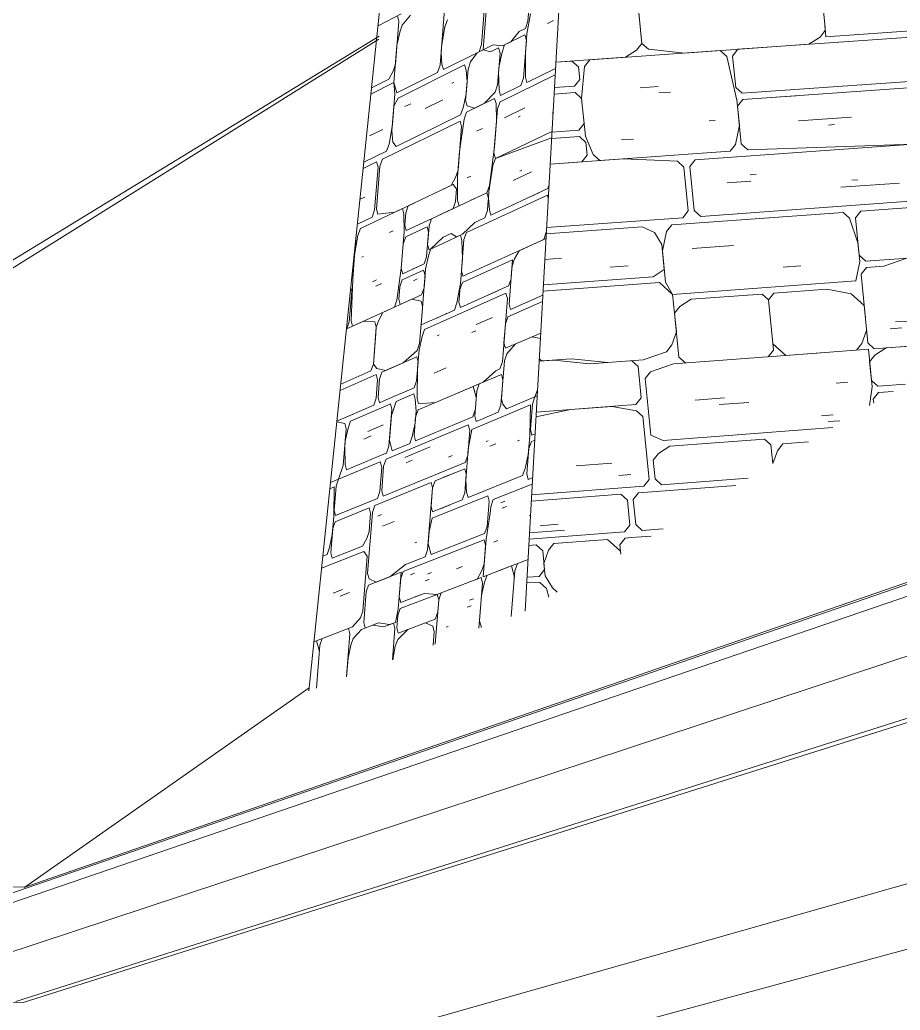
# Model space of a CAD drawing. Header units: inches. Extents: x 205 to 211, y -138 to -29.
# Drawn here: x 208.8806 to 208.9586, y -72.8294 to -72.7416 of the extents above; entities that cross this region are included whole.
import ezdxf

# ---------------------------------------------------------------- set-up
doc = ezdxf.new("R2010")
doc.units = ezdxf.units.IN
doc.header["$MEASUREMENT"] = 0
for name, color, linetype, lineweight in [('A-ROOF', 132, 'Continuous', 13), ('A-ROOF-OTLN', 132, 'Continuous', 9), ('A-WALL', 113, 'Continuous', 13), ('A-WALL-PATT', 111, 'Continuous', 13)]:
    doc.layers.add(name, color=color, linetype=linetype, lineweight=lineweight)

# ---------------------------------------------------------------- blocks, each defined once
blk = doc.blocks.new('FP_122-160')
at = {"layer": 'A-WALL-PATT', "lineweight": 9}
for p, q in [((71.992492, -72.833744), (72.052093, -72.816814)), ((71.992413, -72.838837), (72.051968, -72.822711))]:
    blk.add_line(p, q, dxfattribs=at)
blk = doc.blocks.new('FP_130-160')
at = {"layer": 'A-WALL-PATT', "lineweight": 9}
for p, q in [((72.014185, -72.735581), (72.013686, -72.741763)), ((72.010244, -72.737618), (72.009707, -72.744295)), ((72.000404, -72.742184), (72.002462, -72.741117)), ((72.003273, -72.741222), (72.002546, -72.742121)), ((72.006292, -72.740718), (72.005894, -72.745676)), ((72.009575, -72.743828), (72.009843, -72.740491)), ((72.013912, -72.74111), (72.013595, -72.742886)), ((72.002248, -72.741751), (72.001944, -72.745568)), ((72.002122, -72.741294), (72.002248, -72.741751)), ((72.002546, -72.742121), (72.002332, -72.742754)), ((72.006333, -72.742282), (72.006551, -72.741642)), ((72.01346, -72.742415), (72.013686, -72.741763)), ((72.015408, -72.741981), (72.015955, -72.741707)), ((72.002332, -72.742754), (72.002074, -72.743932)), ((72.006333, -72.742282), (72.006027, -72.744024)), ((72.013415, -72.742977), (72.011619, -72.743873)), ((72.012156, -72.743605), (72.012919, -72.742686)), ((72.012919, -72.742686), (72.01346, -72.742415)), ((72.013415, -72.742977), (72.01355, -72.743448)), ((72.013595, -72.742886), (72.013459, -72.744571)), ((72.009353, -72.744472), (72.009575, -72.743828)), ((72.009707, -72.744295), (72.010594, -72.743851)), ((72.010594, -72.74385), (72.01144, -72.743963)), ((72.011395, -72.744521), (72.011619, -72.743873)), ((72.01144, -72.743963), (72.012156, -72.743605)), ((72.013277, -72.746816), (72.01355, -72.743448)), ((72.002074, -72.743932), (72.001813, -72.747203)), ((72.006027, -72.744024), (72.005982, -72.744575)), ((72.005982, -72.744575), (72.006068, -72.745589)), ((72.006197, -72.746053), (72.009353, -72.744472)), ((72.009177, -72.744561), (72.008603, -72.74538)), ((72.009707, -72.744295), (72.009177, -72.744561)), ((72.009177, -72.744561), (72.009353, -72.744472)), ((72.010372, -72.744497), (72.009707, -72.744295)), ((72.011083, -72.744141), (72.010372, -72.744497)), ((72.010992, -72.747401), (72.011217, -72.74461)), ((72.011083, -72.744141), (72.011217, -72.74461)), ((72.011395, -72.744521), (72.011127, -72.745727)), ((72.013459, -72.744571), (72.013458, -72.746728)), ((72.00173, -72.746199), (72.001944, -72.745568)), ((72.002193, -72.748582), (72.008076, -72.745644)), ((72.006068, -72.745589), (72.006197, -72.746053)), ((72.008076, -72.745644), (72.008207, -72.74611)), ((72.008383, -72.746022), (72.008603, -72.74538)), ((72.00173, -72.746199), (72.001347, -72.746915)), ((72.002067, -72.748122), (72.005676, -72.746314)), ((72.005676, -72.746314), (72.003605, -72.747351)), ((72.005894, -72.745676), (72.005676, -72.746314)), ((72.008383, -72.746022), (72.00816, -72.748793)), ((72.008207, -72.74611), (72.008293, -72.747131)), ((72.011127, -72.745727), (72.011082, -72.746285)), ((72.011082, -72.746285), (72.011125, -72.747871)), ((72.011214, -72.748901), (72.016093, -72.746522)), ((72.013593, -72.747201), (72.016125, -72.745964)), ((71.999775, -72.748229), (72.001813, -72.747203)), ((72.001347, -72.746915), (71.999832, -72.74768)), ((72.001813, -72.747203), (72.002067, -72.748122)), ((72.001813, -72.747203), (72.001896, -72.748207)), ((72.006936, -72.747273), (72.007111, -72.747186)), ((72.008293, -72.747131), (72.008204, -72.748239)), ((72.010769, -72.748046), (72.010992, -72.747401)), ((72.013052, -72.747466), (72.013277, -72.746816)), ((72.013593, -72.747201), (72.013458, -72.746728)), ((72.001896, -72.748207), (72.001679, -72.750932)), ((72.008204, -72.748239), (72.00794, -72.749433)), ((72.009836, -72.749038), (72.010769, -72.748046)), ((72.011125, -72.747871), (72.011259, -72.748342)), ((72.011259, -72.748342), (72.013052, -72.747466)), ((72.002193, -72.748582), (72.001809, -72.749297)), ((72.002789, -72.749334), (72.003303, -72.749078)), ((72.004591, -72.749492), (72.00615, -72.748722)), ((72.00816, -72.748793), (72.008291, -72.749261)), ((72.010724, -72.748604), (72.008247, -72.749815)), ((72.008951, -72.74947), (72.009836, -72.749038)), ((72.010724, -72.748604), (72.010857, -72.749075)), ((72.010857, -72.749075), (72.0109, -72.750662)), ((72.01099, -72.749546), (72.011214, -72.748901)), ((72.001809, -72.749297), (72.001635, -72.751476)), ((72.00794, -72.749433), (72.00772, -72.750072)), ((72.008026, -72.750455), (72.008247, -72.749815)), ((72.008291, -72.749261), (72.008951, -72.74947)), ((72.010675, -72.753451), (72.01099, -72.749546)), ((72.011615, -72.750316), (72.013411, -72.749448)), ((72.015817, -72.749913), (72.015906, -72.749871)), ((72.000783, -72.753986), (72.007675, -72.750626)), ((72.002015, -72.752861), (72.00772, -72.750072)), ((72.008026, -72.750454), (72.007628, -72.753307)), ((72.007675, -72.750626), (72.007806, -72.751094)), ((72.0109, -72.750662), (72.01072, -72.752893)), ((72.012825, -72.75027), (72.013005, -72.750183)), ((71.999649, -72.751935), (72.00083, -72.751351)), ((72.001679, -72.750932), (72.001378, -72.752649)), ((72.001635, -72.751476), (72.001718, -72.752482)), ((72.007806, -72.751094), (72.007495, -72.754967)), ((72.009126, -72.75152), (72.009656, -72.751263)), ((72.010809, -72.753924), (72.015812, -72.751545)), ((72.001378, -72.752649), (72.001165, -72.753276)), ((72.001718, -72.752482), (72.002015, -72.752861)), ((72.015781, -72.752099), (72.010809, -72.753924)), ((71.999147, -72.754263), (72.001165, -72.753276)), ((72.007628, -72.753307), (72.00745, -72.75552)), ((72.01072, -72.752893), (72.010273, -72.756322)), ((72.010809, -72.753924), (72.010675, -72.753451)), ((71.999089, -72.754811), (72.000275, -72.754233)), ((72.000275, -72.754233), (72.000401, -72.754694)), ((72.000783, -72.753986), (72.00057, -72.754612)), ((72.010586, -72.754566), (72.010809, -72.753924)), ((72.000401, -72.754694), (72.000098, -72.758494)), ((72.00057, -72.754612), (72.000267, -72.758413)), ((72.007495, -72.754967), (72.007275, -72.755604)), ((72.010586, -72.754566), (72.010228, -72.756879)), ((72.012373, -72.755874), (72.013997, -72.755113)), ((72.012958, -72.75506), (72.013138, -72.754975)), ((72.006881, -72.756322), (72.007275, -72.755604)), ((72.00745, -72.75552), (72.007448, -72.75765)), ((72.008284, -72.755657), (72.008636, -72.75549)), ((72.003073, -72.758128), (72.007056, -72.756239)), ((72.01005, -72.756963), (72.005138, -72.759265)), ((72.006183, -72.756653), (72.006881, -72.756322)), ((72.007056, -72.756239), (72.007362, -72.756626)), ((72.007362, -72.756627), (72.007273, -72.757732)), ((72.007579, -72.758121), (72.01005, -72.756963)), ((72.01005, -72.756963), (72.010273, -72.756322)), ((72.010183, -72.757436), (72.01005, -72.756963)), ((72.010228, -72.756879), (72.010183, -72.757436)), ((72.010404, -72.758943), (72.01545, -72.756604)), ((72.013815, -72.757362), (72.014722, -72.756942)), ((72.015544, -72.756338), (72.01545, -72.756604)), ((71.998804, -72.75755), (71.999217, -72.757352)), ((72.001877, -72.758695), (72.003588, -72.757884)), ((72.007273, -72.757732), (72.007053, -72.758367)), ((72.007448, -72.75765), (72.007579, -72.758121)), ((72.008235, -72.760481), (72.015405, -72.757169)), ((72.008634, -72.757626), (72.009164, -72.757378)), ((72.010138, -72.757993), (72.010183, -72.757436)), ((72.010183, -72.757436), (72.010271, -72.758468)), ((72.015405, -72.757169), (72.015482, -72.757442)), ((72.002559, -72.758371), (71.998834, -72.760138)), ((72.000098, -72.758494), (71.999886, -72.759117)), ((72.000267, -72.758413), (72.000393, -72.758876)), ((72.000393, -72.758876), (72.001877, -72.758695)), ((72.002559, -72.758371), (72.002687, -72.758837)), ((72.00277, -72.759849), (72.002858, -72.758756)), ((72.002858, -72.758756), (72.003073, -72.758128)), ((72.007053, -72.758367), (72.005832, -72.75894)), ((72.00618, -72.758777), (72.006704, -72.758531)), ((72.010093, -72.75855), (72.009871, -72.75919)), ((72.010138, -72.757993), (72.010093, -72.75855)), ((72.010271, -72.758468), (72.010404, -72.758943)), ((71.998577, -72.759739), (71.999886, -72.759117)), ((72.002727, -72.760395), (72.002687, -72.758837)), ((72.002898, -72.760315), (72.005138, -72.759265)), ((72.005138, -72.759265), (72.004921, -72.759896)), ((72.008985, -72.7596), (72.007883, -72.760644)), ((72.009871, -72.75919), (72.008985, -72.7596)), ((71.998623, -72.760758), (71.998834, -72.760138)), ((72.001406, -72.76049), (72.001746, -72.76033)), ((72.002464, -72.763673), (72.002727, -72.760395)), ((72.00277, -72.759849), (72.002898, -72.760315)), ((72.004748, -72.759977), (72.002854, -72.760862)), ((72.0047, -72.762643), (72.004877, -72.760446)), ((72.004748, -72.759977), (72.004877, -72.760446)), ((72.004921, -72.759896), (72.004832, -72.760995)), ((72.004832, -72.760995), (72.004877, -72.760446)), ((72.008014, -72.761117), (72.008235, -72.760481)), ((72.015313, -72.760472), (72.015085, -72.761119)), ((72.015313, -72.760472), (72.015313, -72.760466)), ((71.998197, -72.764079), (71.998433, -72.761123)), ((71.998623, -72.760758), (71.998326, -72.762458)), ((72.002639, -72.761488), (72.002854, -72.760862)), ((72.004832, -72.760995), (72.004788, -72.761545)), ((72.005091, -72.761934), (72.006177, -72.760901)), ((72.007883, -72.760644), (72.006133, -72.761452)), ((72.006177, -72.760901), (72.006876, -72.760578)), ((72.006876, -72.760578), (72.007356, -72.760887)), ((72.007356, -72.760887), (72.007707, -72.760725)), ((72.007707, -72.760725), (72.007838, -72.761198)), ((72.008014, -72.761117), (72.007791, -72.763886)), ((72.007838, -72.761198), (72.007881, -72.762779)), ((72.007923, -72.764361), (72.015085, -72.761119)), ((72.012909, -72.762104), (72.015282, -72.76103)), ((72.002639, -72.761488), (72.002464, -72.763673)), ((72.004788, -72.761545), (72.004917, -72.762014)), ((72.004873, -72.762564), (72.005091, -72.761934)), ((72.004917, -72.762014), (72.006133, -72.761452)), ((72.012503, -72.762827), (72.012909, -72.762104)), ((71.998326, -72.762458), (71.998154, -72.764619)), ((71.998954, -72.762685), (71.999122, -72.762606)), ((72.004483, -72.763272), (72.0047, -72.762643)), ((72.004873, -72.762564), (72.004612, -72.763742)), ((72.007881, -72.762779), (72.007702, -72.764994)), ((72.007878, -72.764915), (72.012324, -72.762909)), ((72.012324, -72.762909), (72.012233, -72.764029)), ((72.012278, -72.763469), (72.012503, -72.762827)), ((72.002075, -72.766481), (72.002464, -72.763673)), ((72.002464, -72.763673), (72.002592, -72.764141)), ((72.002548, -72.764687), (72.004439, -72.763821)), ((72.002592, -72.764141), (72.004483, -72.763272)), ((72.003449, -72.763747), (72.004311, -72.763352)), ((72.004612, -72.763742), (72.004216, -72.768684)), ((72.004439, -72.763821), (72.004568, -72.764291)), ((72.007791, -72.763886), (72.007923, -72.764361)), ((72.012233, -72.764029), (72.012007, -72.766829)), ((72.012188, -72.764589), (72.012233, -72.764029)), ((72.012233, -72.764029), (72.012278, -72.763469)), ((71.998154, -72.764618), (71.99802, -72.768321)), ((71.998197, -72.764079), (71.998093, -72.764384)), ((71.999916, -72.764848), (72.000254, -72.764692)), ((72.002333, -72.765312), (72.002548, -72.764687)), ((72.003534, -72.764764), (72.003878, -72.764607)), ((72.00448, -72.76539), (72.004568, -72.764291)), ((72.007658, -72.765548), (72.007878, -72.764915)), ((72.012188, -72.764589), (72.011963, -72.765229)), ((71.997853, -72.768398), (71.998068, -72.765699)), ((71.997988, -72.765399), (71.998068, -72.765699)), ((72.000211, -72.765235), (72.000718, -72.765002)), ((72.002333, -72.765312), (72.002246, -72.766404)), ((72.00448, -72.76539), (72.004263, -72.766017)), ((72.007702, -72.764994), (72.007393, -72.766733)), ((72.007613, -72.766101), (72.007658, -72.765548)), ((72.0077, -72.76713), (72.011963, -72.765229)), ((72.009998, -72.766105), (72.011067, -72.765629)), ((72.00084, -72.767566), (72.003402, -72.766407)), ((72.002075, -72.766481), (72.001861, -72.767104)), ((72.002246, -72.766404), (72.002373, -72.766872)), ((72.002373, -72.766872), (72.004263, -72.766017)), ((72.003402, -72.766407), (72.004219, -72.766566)), ((72.004219, -72.766566), (72.004348, -72.767037)), ((72.011738, -72.765869), (72.004518, -72.769079)), ((72.007613, -72.766101), (72.007569, -72.766655)), ((72.007569, -72.766655), (72.0077, -72.76713)), ((72.011872, -72.766349), (72.01142, -72.771943)), ((72.011738, -72.765869), (72.011872, -72.766349)), ((72.011916, -72.767949), (72.014969, -72.766608)), ((72.012141, -72.76731), (72.015001, -72.76605)), ((71.998144, -72.768787), (72.001861, -72.767104)), ((72.000458, -72.768263), (72.00084, -72.767566)), ((72.004216, -72.768684), (72.007173, -72.767365)), ((72.004304, -72.767586), (72.004348, -72.767037)), ((72.007173, -72.767365), (72.007393, -72.766733)), ((72.012007, -72.766829), (72.012141, -72.76731)), ((71.99761, -72.769029), (71.999151, -72.768331)), ((71.997853, -72.768398), (71.997643, -72.769013)), ((71.99802, -72.768322), (71.998144, -72.768787)), ((71.999151, -72.768331), (72.000119, -72.768416)), ((72.000119, -72.768416), (72.000245, -72.768883)), ((72.000458, -72.768263), (72.000245, -72.768883)), ((72.004304, -72.767586), (72.004084, -72.77033)), ((72.005602, -72.768065), (72.006474, -72.767677)), ((72.009109, -72.768646), (72.01053, -72.768019)), ((72.011916, -72.767949), (72.011692, -72.768587)), ((71.99761, -72.769029), (71.997643, -72.769013)), ((72.000245, -72.768883), (71.999985, -72.772141)), ((72.000245, -72.768883), (72.000202, -72.769426)), ((72.004518, -72.769079), (72.004301, -72.769704)), ((72.00871, -72.769357), (72.009064, -72.769201)), ((72.011692, -72.768587), (72.011556, -72.770265)), ((71.999985, -72.772141), (72.000202, -72.769426)), ((72.004301, -72.769704), (72.00404, -72.770878)), ((72.005643, -72.769641), (72.005817, -72.769564)), ((72.014813, -72.769396), (72.01169, -72.770747)), ((72.014036, -72.769732), (72.014786, -72.769881)), ((72.002621, -72.772031), (72.003868, -72.770954)), ((72.004084, -72.77033), (72.003867, -72.770954)), ((72.00404, -72.770878), (72.003908, -72.772524)), ((72.011556, -72.770265), (72.01169, -72.770747)), ((72.011824, -72.771229), (72.012589, -72.770358)), ((72.003824, -72.771503), (72.001595, -72.772481)), ((72.003824, -72.771503), (72.003952, -72.771975)), ((72.011196, -72.772579), (72.01142, -72.771943)), ((72.0116, -72.771866), (72.011283, -72.77578)), ((72.0116, -72.771866), (72.011824, -72.771229)), ((71.997099, -72.773936), (71.999773, -72.772758)), ((71.999773, -72.772758), (71.999985, -72.772141)), ((71.999985, -72.772141), (72.00028, -72.772535)), ((72.00028, -72.772535), (72.001085, -72.772706)), ((72.000745, -72.772855), (72.001595, -72.772481)), ((72.001085, -72.772706), (72.002621, -72.772031)), ((72.00382, -72.773621), (72.003952, -72.771975)), ((72.003908, -72.772524), (72.003861, -72.775192)), ((72.005378, -72.772945), (72.006424, -72.772491)), ((72.009724, -72.773747), (72.010838, -72.772732)), ((72.010838, -72.772732), (72.011196, -72.772579)), ((71.997042, -72.774481), (72.000237, -72.773078)), ((72.000362, -72.773547), (72.000232, -72.775177)), ((72.000237, -72.773078), (72.000362, -72.773547)), ((72.000532, -72.773473), (72.000402, -72.775104)), ((72.000532, -72.773473), (72.000745, -72.772855)), ((72.00382, -72.773621), (72.003604, -72.774244)), ((72.009369, -72.773898), (72.01133, -72.773061)), ((72.011464, -72.773544), (72.011328, -72.775221)), ((72.01133, -72.773061), (72.011464, -72.773544)), ((72.001377, -72.775207), (72.003604, -72.774244)), ((72.003945, -72.776215), (72.008838, -72.774125)), ((72.005505, -72.775549), (72.009724, -72.773747)), ((72.008838, -72.774125), (72.009102, -72.775086)), ((72.008838, -72.774125), (72.00897, -72.774605)), ((72.008968, -72.776754), (72.009147, -72.77453)), ((72.009147, -72.77453), (72.009369, -72.773898)), ((72.014532, -72.774419), (72.014306, -72.775054)), ((72.00002, -72.775794), (72.000232, -72.775177)), ((72.000402, -72.775104), (72.000528, -72.775574)), ((72.000528, -72.775574), (72.001377, -72.775207)), ((72.001587, -72.776695), (72.002016, -72.775457)), ((72.00356, -72.774792), (72.002016, -72.775457)), ((72.00356, -72.774792), (72.003688, -72.775266)), ((72.003773, -72.776288), (72.003688, -72.775266)), ((72.003861, -72.775192), (72.003989, -72.775666)), ((72.005505, -72.775549), (72.006726, -72.775027)), ((72.011328, -72.775221), (72.011462, -72.775705)), ((72.011776, -72.776114), (72.014306, -72.775054)), ((72.014079, -72.775693), (72.014306, -72.775054)), ((72.014306, -72.775054), (72.014501, -72.774972)), ((72.00002, -72.775794), (71.996759, -72.777204)), ((71.997958, -72.777207), (72.001334, -72.775751)), ((72.001504, -72.775678), (72.001334, -72.775751)), ((72.001631, -72.77615), (72.001369, -72.779421)), ((72.001504, -72.775678), (72.001631, -72.77615)), ((72.003685, -72.777385), (72.003773, -72.776288)), ((72.003729, -72.776837), (72.003945, -72.776215)), ((72.003989, -72.775666), (72.005505, -72.775549)), ((72.008701, -72.777939), (72.013897, -72.775769)), ((72.008791, -72.776828), (72.009013, -72.776198)), ((72.011283, -72.77578), (72.011059, -72.776414)), ((72.011462, -72.775705), (72.011776, -72.776114)), ((72.013897, -72.775769), (72.013851, -72.778508)), ((72.014079, -72.775693), (72.013896, -72.777945)), ((71.997747, -72.777819), (71.997958, -72.777207)), ((72.001413, -72.778876), (72.001587, -72.776695)), ((72.003597, -72.778481), (72.003729, -72.776837)), ((72.003725, -72.778957), (72.008791, -72.776828)), ((72.008968, -72.776754), (72.0091, -72.777235)), ((72.0091, -72.777235), (72.011059, -72.776414)), ((71.996753, -72.777263), (71.997456, -72.777423)), ((71.997322, -72.781127), (71.99758, -72.777891)), ((71.997456, -72.777423), (71.99758, -72.777891)), ((71.997747, -72.777819), (71.997494, -72.77897)), ((71.999508, -72.778109), (72.000863, -72.777531)), ((72.001112, -72.780582), (72.008392, -72.777532)), ((72.003424, -72.778554), (72.003685, -72.777385)), ((72.008524, -72.778013), (72.008345, -72.780233)), ((72.008701, -72.777939), (72.00839, -72.779678)), ((72.008392, -72.777532), (72.008524, -72.778013)), ((72.013896, -72.777945), (72.014032, -72.778433)), ((71.997494, -72.77897), (71.997451, -72.779509)), ((71.999128, -72.778795), (71.999803, -72.778508)), ((72.00154, -72.779349), (72.001413, -72.778876)), ((72.003424, -72.778554), (72.003208, -72.779174)), ((72.003597, -72.778481), (72.003725, -72.778957)), ((72.009986, -72.779018), (72.010164, -72.778944)), ((72.012765, -72.778954), (72.012945, -72.778879)), ((72.013851, -72.778507), (72.013714, -72.780195)), ((72.014283, -72.778874), (72.013987, -72.778996)), ((72.014032, -72.778433), (72.014314, -72.778317)), ((71.997451, -72.779509), (71.997489, -72.781057)), ((72.001369, -72.779421), (72.001155, -72.780037)), ((72.00154, -72.779349), (72.001667, -72.779822)), ((72.001667, -72.779822), (72.003208, -72.779174)), ((72.002777, -72.780413), (72.005021, -72.779476)), ((72.00839, -72.779678), (72.008167, -72.782452)), ((72.010298, -72.779428), (72.010833, -72.779207)), ((72.01376, -72.779633), (72.013577, -72.781883)), ((72.01376, -72.779633), (72.013987, -72.778996)), ((71.997613, -72.781526), (72.000985, -72.780109)), ((72.001112, -72.780582), (72.000898, -72.781198)), ((72.001155, -72.780037), (72.000985, -72.780109)), ((72.002905, -72.780888), (72.003421, -72.780674)), ((72.006632, -72.780405), (72.006982, -72.78026)), ((72.008345, -72.780233), (72.008124, -72.78086)), ((72.013714, -72.780195), (72.013442, -72.781394)), ((71.996903, -72.782345), (72.000602, -72.780796)), ((71.997322, -72.781127), (71.996903, -72.782345)), ((71.997489, -72.781057), (71.997613, -72.781526)), ((72.000554, -72.783445), (72.000728, -72.781269)), ((72.000728, -72.781269), (72.000602, -72.780796)), ((72.000898, -72.781198), (72.000724, -72.783375)), ((72.008124, -72.78086), (72.00085, -72.783849)), ((72.005451, -72.782491), (72.00808, -72.781415)), ((72.00808, -72.781415), (72.008211, -72.781898)), ((72.013442, -72.781394), (72.013215, -72.782029)), ((71.996193, -72.782643), (71.996903, -72.782345)), ((71.996694, -72.782953), (71.996903, -72.782345)), ((72.005233, -72.783113), (72.005451, -72.782491)), ((72.006149, -72.782206), (72.0072, -72.781775)), ((72.008211, -72.781898), (72.008077, -72.783562)), ((72.008167, -72.782452), (72.008254, -72.78349)), ((72.008386, -72.783974), (72.013215, -72.782029)), ((72.013713, -72.782373), (72.013577, -72.781883)), ((72.014096, -72.782219), (72.013713, -72.782373)), ((71.996136, -72.783186), (71.996527, -72.783023)), ((71.996527, -72.783023), (71.996479, -72.785645)), ((71.996694, -72.782954), (71.996522, -72.785107)), ((72.000128, -72.784671), (72.005103, -72.782634)), ((72.000724, -72.783375), (72.00085, -72.783849)), ((72.005233, -72.783113), (72.004791, -72.788617)), ((72.0051, -72.784765), (72.005233, -72.783113)), ((72.005103, -72.782634), (72.005233, -72.783113)), ((72.014065, -72.782776), (72.010606, -72.78416)), ((71.996646, -72.785577), (72.000341, -72.784058)), ((72.000341, -72.784058), (72.000554, -72.783445)), ((72.005186, -72.785796), (72.010116, -72.783817)), ((72.007856, -72.784187), (72.00523, -72.785245)), ((72.008077, -72.783562), (72.007856, -72.784187)), ((72.008254, -72.78349), (72.008386, -72.783974)), ((72.010116, -72.783817), (72.010249, -72.784303)), ((72.010606, -72.78416), (72.010382, -72.784789)), ((71.996522, -72.785107), (71.996646, -72.785577)), ((71.99962, -72.784879), (71.996603, -72.786115)), ((71.999746, -72.785353), (71.99962, -72.784879)), ((71.999915, -72.785284), (72.000128, -72.784671)), ((72.00523, -72.785245), (72.0051, -72.784765)), ((72.005927, -72.784964), (72.006801, -72.784612)), ((72.010249, -72.784303), (72.010069, -72.786534)), ((72.010337, -72.785347), (72.010382, -72.78479)), ((72.011277, -72.784433), (72.011636, -72.78429)), ((72.011411, -72.784921), (72.01177, -72.784778)), ((71.996479, -72.785645), (71.996351, -72.787259)), ((71.999915, -72.785284), (71.999481, -72.790712)), ((71.999616, -72.786981), (71.999746, -72.785353)), ((72.00038, -72.78562), (72.00072, -72.785482)), ((72.004923, -72.786966), (72.005186, -72.785796)), ((72.009979, -72.787648), (72.010337, -72.785347)), ((72.013802, -72.785605), (72.013909, -72.785563)), ((71.996394, -72.786721), (71.996222, -72.788873)), ((71.996394, -72.786721), (71.996603, -72.786115)), ((72.000803, -72.786502), (72.001825, -72.786088)), ((72.010069, -72.786534), (72.009845, -72.787161)), ((71.996351, -72.787259), (71.996099, -72.788403)), ((71.999023, -72.78827), (71.999404, -72.787592)), ((71.999404, -72.787592), (71.999616, -72.786981)), ((72.002631, -72.790529), (72.0098, -72.787718)), ((72.004835, -72.788067), (72.004923, -72.786966)), ((72.009845, -72.787161), (72.005094, -72.78903)), ((72.009708, -72.790992), (72.009979, -72.787649)), ((72.0098, -72.787718), (72.009934, -72.788206)), ((71.996099, -72.788403), (71.99589, -72.789007)), ((71.999023, -72.78827), (71.996345, -72.789345)), ((72.003667, -72.787998), (72.00384, -72.787929)), ((72.004791, -72.788617), (72.004573, -72.789235)), ((72.005094, -72.78903), (72.004835, -72.788067)), ((72.009798, -72.789878), (72.009934, -72.788206)), ((72.010648, -72.787927), (72.011006, -72.787787)), ((71.999148, -72.788744), (71.995402, -72.790243)), ((71.995515, -72.789158), (71.99589, -72.789007)), ((71.996345, -72.789345), (71.996222, -72.788873)), ((71.999052, -72.794032), (71.999442, -72.789152)), ((71.999148, -72.788744), (71.999442, -72.789152)), ((72.002846, -72.789914), (72.004573, -72.789235)), ((72.011138, -72.790443), (72.01369, -72.789464)), ((72.002846, -72.789914), (72.001432, -72.790999)), ((72.007365, -72.790282), (72.007893, -72.790077)), ((72.009798, -72.789878), (72.009575, -72.790504)), ((72.012217, -72.790029), (72.009708, -72.790992)), ((72.012487, -72.791013), (72.012217, -72.790029)), ((72.012532, -72.790452), (72.012759, -72.789821)), ((71.999481, -72.790712), (71.999607, -72.791188)), ((72.000241, -72.791465), (71.999607, -72.791188)), ((72.002459, -72.790596), (72.000071, -72.791532)), ((72.001432, -72.790999), (72.000241, -72.791465)), ((72.002196, -72.793876), (72.002459, -72.790596)), ((72.002284, -72.792783), (72.002415, -72.791143)), ((72.002415, -72.791143), (72.002631, -72.790529)), ((72.003275, -72.790807), (72.00362, -72.790672)), ((72.00457, -72.791366), (72.004917, -72.791232)), ((72.004787, -72.790749), (72.005135, -72.790614)), ((72.00953, -72.791061), (72.006004, -72.792414)), ((72.008289, -72.791537), (72.009175, -72.791197)), ((72.009175, -72.791197), (72.009575, -72.790504)), ((72.00953, -72.791061), (72.009663, -72.791549)), ((72.009842, -72.791481), (72.010065, -72.790855)), ((72.012532, -72.790452), (72.012205, -72.794498)), ((71.996421, -72.792442), (71.997254, -72.792114)), ((71.999351, -72.79234), (71.999564, -72.791731)), ((72.000071, -72.791532), (71.999564, -72.791731)), ((72.009663, -72.791549), (72.00934, -72.795552)), ((72.009842, -72.791481), (72.009573, -72.792663)), ((71.997044, -72.792719), (71.99788, -72.792391)), ((71.999351, -72.79234), (71.999134, -72.795051)), ((72.002284, -72.792783), (72.002411, -72.793263)), ((72.005655, -72.792548), (72.002367, -72.79381)), ((72.002411, -72.793263), (72.003099, -72.792999)), ((72.004481, -72.792466), (72.003099, -72.792999)), ((72.003616, -72.792799), (72.004481, -72.792466)), ((72.004481, -72.792466), (72.005655, -72.792548)), ((72.005655, -72.792548), (72.006004, -72.792414)), ((72.005655, -72.792548), (72.005785, -72.793033)), ((72.005785, -72.793033), (72.006004, -72.792414)), ((72.008508, -72.793068), (72.008863, -72.792933)), ((72.001937, -72.795034), (72.002196, -72.793876)), ((72.002152, -72.794423), (72.002367, -72.79381)), ((72.005785, -72.793033), (72.005467, -72.796977)), ((72.005696, -72.794136), (72.005785, -72.793033)), ((72.008287, -72.79369), (72.008641, -72.793556)), ((72.009483, -72.793777), (72.009393, -72.794891)), ((71.998125, -72.795439), (71.998841, -72.794639)), ((71.998841, -72.794639), (71.999052, -72.794032)), ((72.002152, -72.794423), (72.002064, -72.795515)), ((72.002192, -72.795997), (72.005477, -72.794754)), ((72.005696, -72.794136), (72.005477, -72.794754)), ((71.994725, -72.796744), (71.998125, -72.795439)), ((71.997789, -72.795568), (71.997914, -72.796044)), ((71.998922, -72.795658), (71.998206, -72.796456)), ((72.000446, -72.795075), (71.998922, -72.795658)), ((71.999134, -72.795051), (71.99926, -72.795529)), ((71.999937, -72.79527), (72.000912, -72.795425)), ((72.000446, -72.795075), (72.001424, -72.79523)), ((72.000912, -72.795425), (72.001766, -72.7951)), ((72.001424, -72.79523), (72.001937, -72.795034)), ((72.001893, -72.79558), (72.001671, -72.798349)), ((72.001766, -72.7951), (72.001893, -72.79558)), ((72.002064, -72.795515), (72.002192, -72.795997)), ((72.003051, -72.795672), (72.004607, -72.795083)), ((72.004607, -72.795083), (72.005259, -72.79537)), ((72.005259, -72.79537), (72.005388, -72.795856)), ((72.006437, -72.795462), (72.006612, -72.795396)), ((72.009393, -72.794891), (72.009526, -72.795381)), ((72.009526, -72.795381), (72.009552, -72.795474)), ((71.995249, -72.797063), (71.995457, -72.796463)), ((71.997914, -72.796044), (71.997612, -72.799826)), ((71.998206, -72.796456), (71.997995, -72.797061)), ((72.002148, -72.796543), (72.003051, -72.795672)), ((72.005293, -72.797041), (72.005388, -72.795856)), ((71.994961, -72.796653), (71.994725, -72.796744)), ((71.995249, -72.797063), (71.994948, -72.800847)), ((71.995206, -72.7976), (71.994961, -72.796653)), ((71.997995, -72.797061), (71.997741, -72.798205)), ((72.001933, -72.797154), (72.001721, -72.79835)), ((72.001933, -72.797154), (72.002148, -72.796543)), ((71.997741, -72.798205), (71.997608, -72.799868))]:
    blk.add_line(p, q, dxfattribs=at)
blk = doc.blocks.new('FP_131-160')
at = {"layer": 'A-WALL-PATT', "lineweight": 9}
for p, q in [((72.039977, -72.742038), (72.039705, -72.739259)), ((72.023782, -72.743739), (72.023452, -72.740395)), ((72.023452, -72.740395), (72.023727, -72.743182)), ((72.039923, -72.741483), (72.039977, -72.742038)), ((72.040086, -72.74315), (72.039977, -72.742038)), ((72.039977, -72.742038), (72.040032, -72.742594)), ((72.040032, -72.742594), (72.039563, -72.743187)), ((72.048025, -72.74259), (72.040086, -72.74315)), ((72.023312, -72.744334), (72.023782, -72.743739)), ((72.023782, -72.743739), (72.023727, -72.743182)), ((72.024363, -72.744259), (72.023783, -72.743739)), ((72.038572, -72.743817), (72.027569, -72.744594)), ((72.048065, -72.743146), (72.032289, -72.744261)), ((72.039563, -72.743187), (72.038572, -72.743817)), ((72.030716, -72.744372), (72.01916, -72.745188)), ((72.023312, -72.744334), (72.022316, -72.744965)), ((72.027569, -72.744594), (72.024363, -72.74426)), ((72.031295, -72.744891), (72.030716, -72.744372)), ((72.031819, -72.744854), (72.032289, -72.744261)), ((72.022316, -72.744965), (72.016156, -72.7454)), ((72.017581, -72.745299), (72.016156, -72.7454)), ((72.018163, -72.74582), (72.017581, -72.745299)), ((72.018689, -72.745783), (72.01916, -72.745188)), ((72.032204, -72.748752), (72.031296, -72.744895)), ((72.031819, -72.744854), (72.032093, -72.747636)), ((72.018273, -72.746935), (72.018163, -72.74582)), ((72.018689, -72.745783), (72.018439, -72.748608)), ((72.018273, -72.746935), (72.017802, -72.74753)), ((72.048345, -72.747039), (72.032672, -72.748155)), ((72.017858, -72.748088), (72.015999, -72.74822)), ((72.017802, -72.74753), (72.01603, -72.747656)), ((72.018439, -72.748608), (72.017858, -72.748088)), ((72.025218, -72.747565), (72.023642, -72.747676)), ((72.026323, -72.748047), (72.025273, -72.748121)), ((72.032672, -72.748155), (72.032093, -72.747636)), ((72.047365, -72.747668), (72.032727, -72.748712)), ((72.018439, -72.748608), (72.01877, -72.751952)), ((72.01866, -72.750837), (72.018439, -72.748608)), ((72.032422, -72.750974), (72.032203, -72.748749)), ((72.032258, -72.749305), (72.032727, -72.748712)), ((72.037439, -72.748375), (72.034822, -72.748562)), ((72.032258, -72.749305), (72.032586, -72.752642)), ((72.01866, -72.750837), (72.018189, -72.751432)), ((72.03027, -72.750568), (72.029746, -72.750605)), ((72.042362, -72.750262), (72.037657, -72.750599)), ((72.015809, -72.751603), (72.018189, -72.751432)), ((72.032062, -72.75268), (72.032422, -72.750974)), ((72.040849, -72.750929), (72.040327, -72.750967)), ((72.018244, -72.75199), (72.015778, -72.752166)), ((72.018826, -72.752509), (72.018244, -72.75199)), ((72.01877, -72.751952), (72.019462, -72.753586)), ((72.018826, -72.752509), (72.018936, -72.753624)), ((72.023032, -72.752208), (72.021981, -72.752283)), ((72.047853, -72.752662), (72.028502, -72.754057)), ((72.033165, -72.753161), (72.032586, -72.752642)), ((72.033164, -72.753161), (72.047853, -72.752662)), ((72.020043, -72.754105), (72.031593, -72.753274)), ((72.032062, -72.75268), (72.031593, -72.753274)), ((72.018465, -72.754219), (72.015651, -72.754422)), ((72.022146, -72.753954), (72.016886, -72.754333)), ((72.018936, -72.753624), (72.018465, -72.754219)), ((72.020043, -72.754105), (72.019462, -72.753586)), ((72.026928, -72.75417), (72.022146, -72.753954)), ((72.027507, -72.754689), (72.026928, -72.75417)), ((72.028032, -72.754651), (72.028502, -72.754057)), ((72.027892, -72.758583), (72.027507, -72.754689)), ((72.028416, -72.758545), (72.028032, -72.754651)), ((72.033438, -72.755941), (72.031343, -72.756092)), ((72.033907, -72.755347), (72.033384, -72.755385)), ((72.046614, -72.756104), (72.041394, -72.756483)), ((72.042906, -72.755814), (72.042384, -72.755852)), ((72.048341, -72.757654), (72.028996, -72.759063)), ((72.041612, -72.758703), (72.026427, -72.759811)), ((72.027422, -72.759178), (72.027892, -72.758583)), ((72.028996, -72.759063), (72.028416, -72.758545)), ((72.041612, -72.758703), (72.042188, -72.75922)), ((72.043178, -72.758589), (72.042711, -72.759182)), ((72.048396, -72.758209), (72.043178, -72.758589)), ((72.027422, -72.759178), (72.015336, -72.760058)), ((72.042928, -72.761402), (72.042188, -72.759221)), ((72.042711, -72.759182), (72.043037, -72.762512)), ((72.023802, -72.760002), (72.015305, -72.760622)), ((72.024908, -72.760482), (72.023802, -72.760002)), ((72.025542, -72.761556), (72.024908, -72.760482)), ((72.025597, -72.762113), (72.025957, -72.760405)), ((72.025958, -72.760405), (72.026427, -72.759811)), ((72.043091, -72.763066), (72.042928, -72.761402)), ((72.025762, -72.763782), (72.025543, -72.761556)), ((72.025872, -72.764894), (72.025598, -72.762113)), ((72.03189, -72.761652), (72.028221, -72.761921)), ((72.016662, -72.762767), (72.015178, -72.762876)), ((72.042732, -72.764769), (72.043091, -72.763066)), ((72.043613, -72.763028), (72.043037, -72.762512)), ((72.043613, -72.763028), (72.048829, -72.762644)), ((72.047265, -72.762759), (72.045233, -72.763467)), ((72.022557, -72.763457), (72.02098, -72.763573)), ((72.024767, -72.764415), (72.025762, -72.763782)), ((72.037866, -72.763451), (72.036297, -72.763567)), ((72.043668, -72.763583), (72.0432, -72.764176)), ((72.045233, -72.763467), (72.043668, -72.763583)), ((72.025347, -72.764933), (72.015021, -72.765694)), ((72.024767, -72.764415), (72.015052, -72.76513)), ((72.026507, -72.765968), (72.025347, -72.764933)), ((72.026507, -72.765968), (72.025872, -72.764894)), ((72.042732, -72.764769), (72.026507, -72.765968)), ((72.043798, -72.770276), (72.0432, -72.764176)), ((72.015021, -72.765694), (72.02062, -72.765281)), ((72.035469, -72.765865), (72.040175, -72.765517)), ((72.040176, -72.765517), (72.042319, -72.765917)), ((72.026836, -72.769304), (72.026507, -72.765968)), ((72.027141, -72.767041), (72.028135, -72.766407)), ((72.028135, -72.766407), (72.034423, -72.765942)), ((72.035001, -72.766459), (72.034423, -72.765942)), ((72.035001, -72.766459), (72.035469, -72.765865)), ((72.035438, -72.770901), (72.035001, -72.766459)), ((72.042896, -72.766433), (72.042319, -72.765917)), ((72.043472, -72.766949), (72.042896, -72.766433)), ((72.027141, -72.767041), (72.026672, -72.767636)), ((72.043581, -72.768058), (72.043472, -72.766949)), ((72.027056, -72.771527), (72.026672, -72.767636)), ((72.047287, -72.768341), (72.046244, -72.768419)), ((72.026422, -72.770455), (72.026836, -72.769304)), ((72.043276, -72.770315), (72.043689, -72.769168)), ((72.046819, -72.768934), (72.045776, -72.769012)), ((72.023907, -72.771762), (72.025952, -72.77105)), ((72.025952, -72.77105), (72.026422, -72.770455)), ((72.035438, -72.770901), (72.034969, -72.771495)), ((72.035383, -72.770346), (72.036539, -72.771378)), ((72.036539, -72.771378), (72.043853, -72.770831)), ((72.043276, -72.770315), (72.042809, -72.770909)), ((72.044374, -72.770792), (72.043798, -72.770276)), ((72.043853, -72.770831), (72.044179, -72.774157)), ((72.044374, -72.770792), (72.050025, -72.770369)), ((72.045418, -72.770714), (72.044429, -72.771346)), ((72.048025, -72.770519), (72.045418, -72.770714)), ((72.015967, -72.771795), (72.014674, -72.771891)), ((72.014915, -72.771873), (72.014686, -72.77167)), ((72.017546, -72.771677), (72.014915, -72.771873)), ((72.019179, -72.772116), (72.015967, -72.771795)), ((72.020756, -72.771998), (72.017546, -72.771677)), ((72.019179, -72.772116), (72.023907, -72.771762)), ((72.023437, -72.772358), (72.022857, -72.771841)), ((72.039675, -72.771143), (72.026586, -72.772122)), ((72.027635, -72.772044), (72.027056, -72.771527)), ((72.043961, -72.77194), (72.044429, -72.771346)), ((72.043961, -72.77194), (72.044124, -72.773603)), ((72.023712, -72.775138), (72.023437, -72.772358)), ((72.024542, -72.772835), (72.024072, -72.773431)), ((72.026586, -72.772122), (72.024542, -72.772835)), ((72.024072, -72.773431), (72.024567, -72.778434)), ((72.0447, -72.774118), (72.044124, -72.773603)), ((72.042037, -72.77376), (72.040992, -72.773838)), ((72.044179, -72.774157), (72.043953, -72.775829)), ((72.047126, -72.773935), (72.0447, -72.774118)), ((72.044755, -72.774672), (72.046056, -72.774574)), ((72.023712, -72.775138), (72.023242, -72.775734)), ((72.031109, -72.775141), (72.028489, -72.775338)), ((72.044287, -72.775265), (72.044755, -72.774672)), ((72.044321, -72.77561), (72.044287, -72.775265)), ((72.014398, -72.776813), (72.017461, -72.776169)), ((72.014422, -72.776398), (72.021667, -72.775852)), ((72.017461, -72.776169), (72.021141, -72.775892)), ((72.021142, -72.775892), (72.023298, -72.77629)), ((72.021667, -72.775852), (72.023242, -72.775733)), ((72.023877, -72.776806), (72.023297, -72.776289)), ((72.033258, -72.775539), (72.03064, -72.775736)), ((72.024427, -72.782363), (72.023877, -72.776806)), ((72.040742, -72.77665), (72.039697, -72.776729)), ((72.041319, -72.777165), (72.040274, -72.777244)), ((72.025671, -72.77891), (72.040701, -72.77777)), ((72.025672, -72.77891), (72.024567, -72.778434)), ((72.026251, -72.779426), (72.034633, -72.778789)), ((72.034633, -72.778789), (72.035211, -72.779305)), ((72.026251, -72.779426), (72.025257, -72.780061)), ((72.035373, -72.780951), (72.035211, -72.779305)), ((72.035375, -72.780969), (72.035788, -72.77982)), ((72.035788, -72.77982), (72.036257, -72.779225)), ((72.038557, -72.77905), (72.036257, -72.779225)), ((72.025257, -72.780061), (72.024787, -72.780656)), ((72.024787, -72.780656), (72.024952, -72.782323)), ((72.021112, -72.780936), (72.017958, -72.781176)), ((72.022797, -72.781928), (72.021747, -72.782008)), ((72.024427, -72.782363), (72.023957, -72.782959)), ((72.024952, -72.782323), (72.025531, -72.782839)), ((72.025531, -72.782839), (72.03319, -72.782254)), ((72.023957, -72.782959), (72.014012, -72.783719)), ((72.032116, -72.782895), (72.023487, -72.783555)), ((72.01398, -72.784282), (72.021912, -72.783675)), ((72.022492, -72.784191), (72.021912, -72.783675)), ((72.022712, -72.786413), (72.022492, -72.784191)), ((72.023487, -72.783555), (72.023017, -72.784151)), ((72.023017, -72.784151), (72.023237, -72.786373)), ((72.016932, -72.786858), (72.013823, -72.787097)), ((72.016351, -72.786342), (72.014773, -72.786464)), ((72.022242, -72.787009), (72.022712, -72.786413)), ((72.023237, -72.786373), (72.023817, -72.786888)), ((72.025664, -72.786746), (72.023817, -72.786888)), ((72.022242, -72.787009), (72.013791, -72.78766)), ((72.020722, -72.787686), (72.015991, -72.788051)), ((72.021302, -72.788202), (72.020722, -72.787686)), ((72.021827, -72.788161), (72.022297, -72.787565)), ((72.022297, -72.787565), (72.022822, -72.787525)), ((72.024588, -72.787388), (72.022822, -72.787525)), ((72.014412, -72.788173), (72.01376, -72.788223)), ((72.014994, -72.788688), (72.014412, -72.788173)), ((72.01552, -72.788648), (72.015991, -72.788051)), ((72.021302, -72.788202), (72.021882, -72.788717)), ((72.021909, -72.788987), (72.021827, -72.788161)), ((72.014994, -72.788688), (72.01516, -72.790357)), ((72.01552, -72.788648), (72.015104, -72.789801)), ((72.021882, -72.788717), (72.021909, -72.788987)), ((72.01516, -72.790357), (72.014689, -72.790954)), ((72.015104, -72.789801), (72.015215, -72.790913)), ((72.014689, -72.790954), (72.013602, -72.791038)), ((72.015215, -72.790913), (72.015851, -72.791984)), ((72.014744, -72.79151), (72.013579, -72.791464)), ((72.015325, -72.792025), (72.014744, -72.79151)), ((72.015548, -72.792784), (72.015325, -72.792024)), ((72.016269, -72.792354), (72.015851, -72.791984))]:
    blk.add_line(p, q, dxfattribs=at)

msp = doc.modelspace()

# ---------------------------------------------------------------- linework, layer by layer
at = {"layer": 'A-ROOF'}
for p, q in [((208.912423, -72.743091), (208.788226, -72.818926)), ((208.912383, -72.743348), (208.794878, -72.816852)), ((208.881002, -72.818483), (208.979911, -72.78434)), ((208.881002, -72.818483), (208.906214, -72.800846)), ((208.794878, -72.816852), (208.881002, -72.818483)), ((208.881001, -72.818562), (208.881002, -72.818483))]:
    msp.add_line(p, q, dxfattribs=at)
at = {"layer": 'A-ROOF-OTLN'}
for p, q in [((208.875609, -72.820486), (208.973947, -72.786581)), ((208.974123, -72.787616), (208.875779, -72.821285)), ((208.97736, -72.792012), (208.878769, -72.824573)), ((208.9789, -72.797265), (208.880213, -72.828611)), ((208.979616, -72.797437), (208.880867, -72.828717)), ((208.880867, -72.828717), (208.794826, -72.827222))]:
    msp.add_line(p, q, dxfattribs=at)
at = {"layer": 'A-WALL'}
for p, q in [((208.925345, -72.794046), (208.930831, -72.696016)), ((208.916201, -72.704839), (208.906183, -72.801095))]:
    msp.add_line(p, q, dxfattribs=at)

# ---------------------------------------------------------------- block references
at = {"layer": 'A-WALL', "lineweight": 9}
for name in ['FP_130-160', 'FP_131-160', 'FP_122-160']:
    msp.add_blockref(name, (136.911911, 0), dxfattribs=at)

doc.saveas('drawing.dxf')
